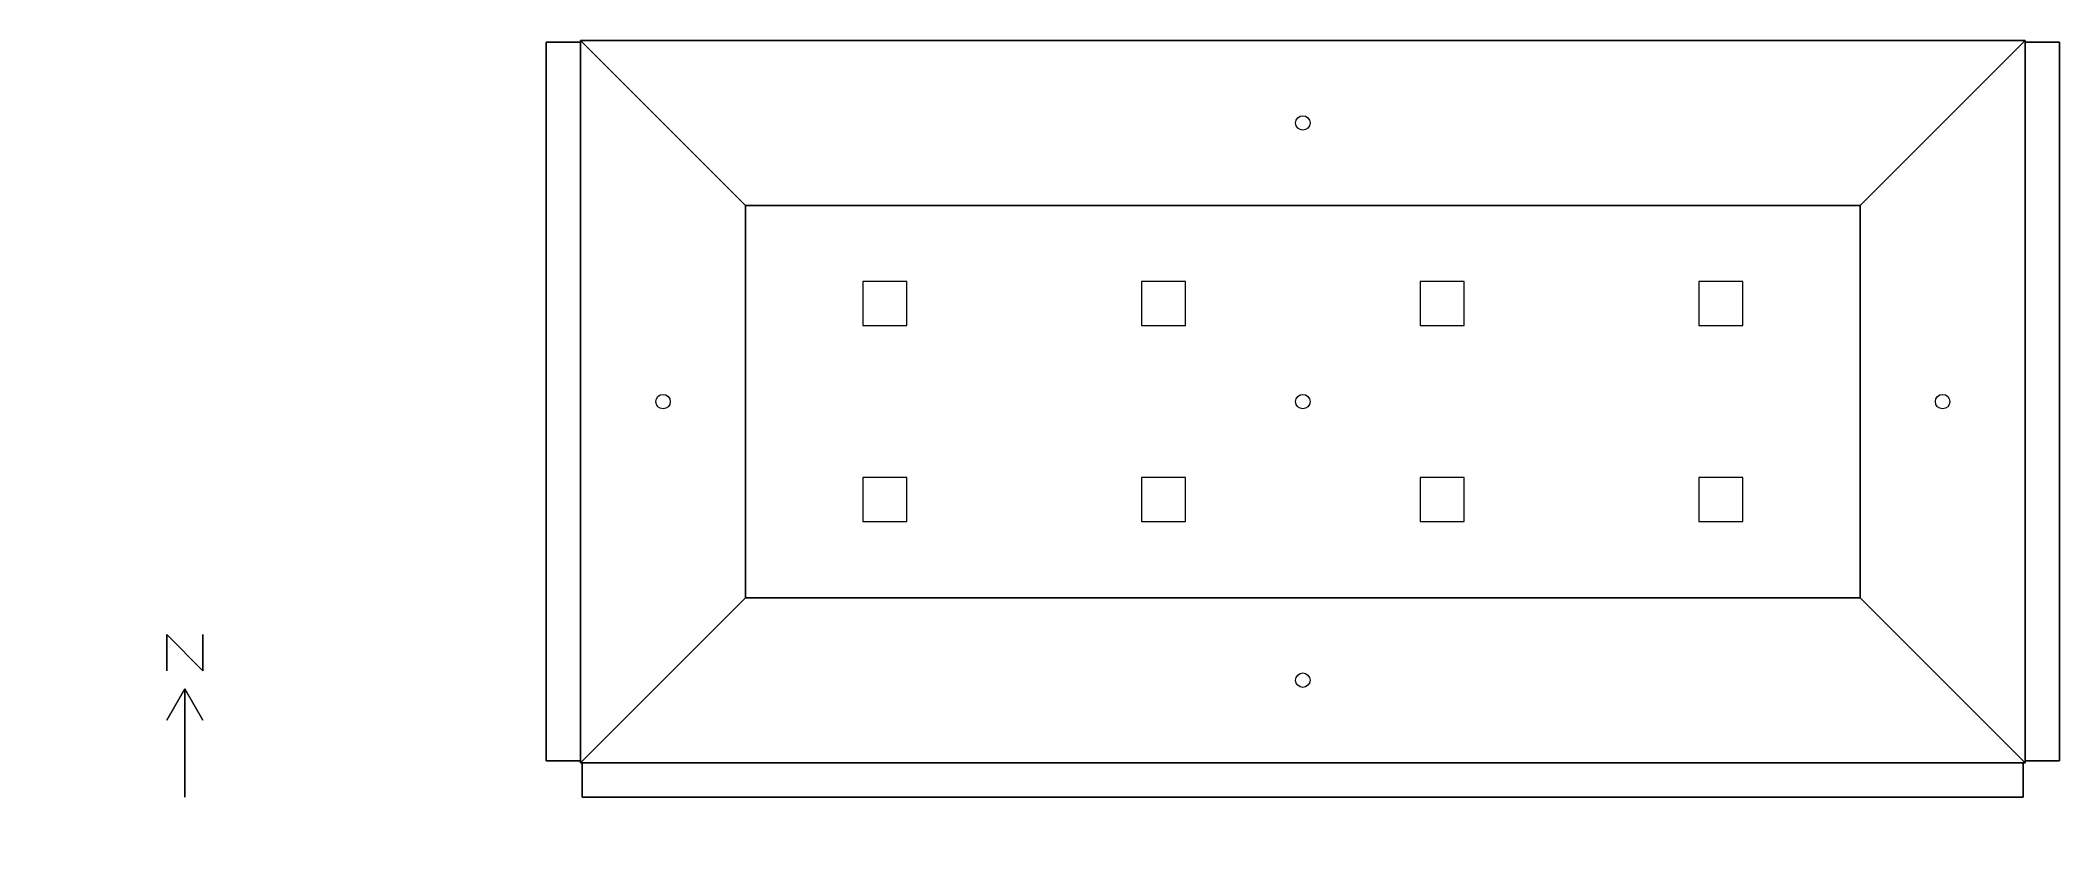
# Model space of a CAD drawing. Header units: metres. Extents: x -15 to 41, y -2.1 to 20.
import ezdxf

# ---------------------------------------------------------------- set-up
doc = ezdxf.new("R2010")
doc.units = ezdxf.units.M

msp = doc.modelspace()

# ---------------------------------------------------------------- linework, layer by layer
at = {"layer": '1', "color": 3}
for points in [[(-11.4548, 3.5476, 0.1), (-11.4548, 3.5476), (-11.4548, 2.5476), (-11.4548, 2.5476, 0.1)], [(-11.4548, 3.5476, 0.1), (-11.4548, 3.5476), (-10.4548, 2.5476), (-10.4548, 2.5476, 0.1)], [(-10.4548, 3.5476, 0.1), (-10.4548, 3.5476), (-10.4548, 2.5476), (-10.4548, 2.5476, 0.1)], [(-10.9548, 2.0476, 0.1), (-10.9548, 2.0476), (-11.4548, 1.1816), (-11.4548, 1.1816, 0.1)], [(-10.9548, 2.0476, 0.1), (-10.9548, 2.0476), (-10.9548, -0.9524), (-10.9548, -0.9524, 0.1)], [(-10.9548, 2.0476, 0.1), (-10.9548, 2.0476), (-10.4548, 1.1816), (-10.4548, 1.1816, 0.1)]]:
    msp.add_3dface(points, dxfattribs=at)
at = {"layer": 'ZN_1_FLR_1_SEC_1', "color": 10}
msp.add_circle((20, 2.285, 0.762), 0.2, dxfattribs=at)
msp.add_circle((20, 2.285, 0.762), 0.2, dxfattribs=at)
at = {"layer": 'ZN_1_FLR_1_SEC_1', "color": 43}
for points in [[(4.57, 4.57, 3.8), (4.57, 4.57), (0, 0), (0, 0, 3.8)], [(35.43, 4.57, 3.8), (35.43, 4.57), (4.57, 4.57), (4.57, 4.57, 3.8)], [(40, 0, 3.8), (40, 0), (35.43, 4.57), (35.43, 4.57, 3.8)], [(0, 0, 3.8), (0, 0), (40, 0), (40, 0, 3.8)]]:
    msp.add_3dface(points, dxfattribs=at)
at = {"layer": 'ZN_1_FLR_1_SEC_1', "color": 8}
msp.add_3dface([(4.57, 4.57), (35.43, 4.57), (40, 0), (0, 0)], dxfattribs=at)
at = {"layer": 'ZN_1_FLR_1_SEC_1', "color": 15}
msp.add_3dface([(0, 0, 3.8), (40, 0, 3.8), (35.43, 4.57, 3.8), (4.57, 4.57, 3.8)], dxfattribs=at)
at = {"layer": 'ZN_1_FLR_1_SEC_1', "color": 143}
msp.add_3dface([(0.05, 0, 2.6238), (0.05, 0, 1.1), (39.95, 0, 1.1), (39.95, 0, 2.6238)], dxfattribs=at)
at = {"layer": 'ZN_1_FLR_1_SEC_1', "color": 13}
for points in [[(0.05, -0.9524, 3.0048), (0.05, 0, 3.0048), (39.95, 0, 3.0048), (39.95, -0.9524, 3.0048)], [(39.95, -0.9524, 3.0048), (39.95, 0, 3.0048), (0.05, 0, 3.0048), (0.05, -0.9524, 3.0048)]]:
    msp.add_3dface(points, dxfattribs=at)
at = {"layer": 'ZN_1_FLR_1_SEC_2', "color": 10}
msp.add_circle((37.715, 10, 0.762), 0.2, dxfattribs=at)
msp.add_circle((37.715, 10, 0.762), 0.2, dxfattribs=at)
at = {"layer": 'ZN_1_FLR_1_SEC_2', "color": 43}
for points in [[(40, 20, 3.8), (40, 20), (35.43, 15.43), (35.43, 15.43, 3.8)], [(40, 0, 3.8), (40, 0), (40, 20), (40, 20, 3.8)], [(35.43, 15.43, 3.8), (35.43, 15.43), (35.43, 4.57), (35.43, 4.57, 3.8)], [(35.43, 4.57, 3.8), (35.43, 4.57), (40, 0), (40, 0, 3.8)]]:
    msp.add_3dface(points, dxfattribs=at)
at = {"layer": 'ZN_1_FLR_1_SEC_2', "color": 8}
msp.add_3dface([(35.43, 4.57), (35.43, 15.43), (40, 20), (40, 0)], dxfattribs=at)
at = {"layer": 'ZN_1_FLR_1_SEC_2', "color": 15}
msp.add_3dface([(40, 0, 3.8), (40, 20, 3.8), (35.43, 15.43, 3.8), (35.43, 4.57, 3.8)], dxfattribs=at)
at = {"layer": 'ZN_1_FLR_1_SEC_2', "color": 143}
msp.add_3dface([(40, 0.05, 2.6276), (40, 0.05, 1.1), (40, 19.95, 1.1), (40, 19.95, 2.6276)], dxfattribs=at)
at = {"layer": 'ZN_1_FLR_1_SEC_2', "color": 13}
for points in [[(40.9548, 0.05, 3.0095), (40, 0.05, 3.0095), (40, 19.95, 3.0095), (40.9548, 19.95, 3.0095)], [(40.9548, 19.95, 3.0095), (40, 19.95, 3.0095), (40, 0.05, 3.0095), (40.9548, 0.05, 3.0095)]]:
    msp.add_3dface(points, dxfattribs=at)
at = {"layer": 'ZN_1_FLR_1_SEC_3', "color": 10}
msp.add_circle((20, 17.715, 0.762), 0.2, dxfattribs=at)
msp.add_circle((20, 17.715, 0.762), 0.2, dxfattribs=at)
at = {"layer": 'ZN_1_FLR_1_SEC_3', "color": 43}
for points in [[(40, 20, 3.8), (40, 20), (0, 20), (0, 20, 3.8)], [(0, 20, 3.8), (0, 20), (4.57, 15.43), (4.57, 15.43, 3.8)], [(35.43, 15.43, 3.8), (35.43, 15.43), (40, 20), (40, 20, 3.8)], [(4.57, 15.43, 3.8), (4.57, 15.43), (35.43, 15.43), (35.43, 15.43, 3.8)]]:
    msp.add_3dface(points, dxfattribs=at)
at = {"layer": 'ZN_1_FLR_1_SEC_3', "color": 8}
msp.add_3dface([(0, 20), (40, 20), (35.43, 15.43), (4.57, 15.43)], dxfattribs=at)
at = {"layer": 'ZN_1_FLR_1_SEC_3', "color": 15}
msp.add_3dface([(4.57, 15.43, 3.8), (35.43, 15.43, 3.8), (40, 20, 3.8), (0, 20, 3.8)], dxfattribs=at)
at = {"layer": 'ZN_1_FLR_1_SEC_3', "color": 143}
msp.add_3dface([(39.95, 20, 2.6238), (39.95, 20, 1.1), (0.05, 20, 1.1), (0.05, 20, 2.6238)], dxfattribs=at)
at = {"layer": 'ZN_1_FLR_1_SEC_4', "color": 10}
msp.add_circle((2.285, 10, 0.762), 0.2, dxfattribs=at)
msp.add_circle((2.285, 10, 0.762), 0.2, dxfattribs=at)
at = {"layer": 'ZN_1_FLR_1_SEC_4', "color": 13}
for points in [[(-0.9548, 19.95, 3.0095), (0, 19.95, 3.0095), (0, 0.05, 3.0095), (-0.9548, 0.05, 3.0095)], [(-0.9548, 0.05, 3.0095), (0, 0.05, 3.0095), (0, 19.95, 3.0095), (-0.9548, 19.95, 3.0095)]]:
    msp.add_3dface(points, dxfattribs=at)
at = {"layer": 'ZN_1_FLR_1_SEC_4', "color": 43}
for points in [[(4.57, 15.43, 3.8), (4.57, 15.43), (0, 20), (0, 20, 3.8)], [(0, 20, 3.8), (0, 20), (0, 0), (0, 0, 3.8)], [(4.57, 4.57, 3.8), (4.57, 4.57), (4.57, 15.43), (4.57, 15.43, 3.8)], [(0, 0, 3.8), (0, 0), (4.57, 4.57), (4.57, 4.57, 3.8)]]:
    msp.add_3dface(points, dxfattribs=at)
at = {"layer": 'ZN_1_FLR_1_SEC_4', "color": 8}
msp.add_3dface([(0, 20), (4.57, 15.43), (4.57, 4.57), (0, 0)], dxfattribs=at)
at = {"layer": 'ZN_1_FLR_1_SEC_4', "color": 15}
msp.add_3dface([(0, 0, 3.8), (4.57, 4.57, 3.8), (4.57, 15.43, 3.8), (0, 20, 3.8)], dxfattribs=at)
at = {"layer": 'ZN_1_FLR_1_SEC_4', "color": 143}
msp.add_3dface([(0, 19.95, 2.6276), (0, 19.95, 1.1), (0, 0.05, 1.1), (0, 0.05, 2.6276)], dxfattribs=at)
at = {"layer": 'ZN_1_FLR_1_SEC_5', "color": 10}
msp.add_circle((20, 10, 0.762), 0.2, dxfattribs=at)
msp.add_circle((20, 10, 0.762), 0.2, dxfattribs=at)
at = {"layer": 'ZN_1_FLR_1_SEC_5', "color": 43}
for points in [[(35.43, 15.43, 3.8), (35.43, 15.43), (4.57, 15.43), (4.57, 15.43, 3.8)], [(4.57, 15.43, 3.8), (4.57, 15.43), (4.57, 4.57), (4.57, 4.57, 3.8)], [(35.43, 4.57, 3.8), (35.43, 4.57), (35.43, 15.43), (35.43, 15.43, 3.8)], [(4.57, 4.57, 3.8), (4.57, 4.57), (35.43, 4.57), (35.43, 4.57, 3.8)]]:
    msp.add_3dface(points, dxfattribs=at)
at = {"layer": 'ZN_1_FLR_1_SEC_5', "color": 8}
msp.add_3dface([(4.57, 15.43), (35.43, 15.43), (35.43, 4.57), (4.57, 4.57)], dxfattribs=at)
at = {"layer": 'ZN_1_FLR_1_SEC_5', "color": 15}
msp.add_3dface([(4.57, 4.57, 3.8), (35.43, 4.57, 3.8), (35.43, 15.43, 3.8), (4.57, 15.43, 3.8)], dxfattribs=at)
at = {"layer": 'ZN_1_FLR_1_SEC_5', "color": 143}
for points in [[(7.8179, 12.1054, 3.8), (9.0371, 12.1054, 3.8), (9.0371, 13.3246, 3.8), (7.8179, 13.3246, 3.8)], [(15.5329, 12.1054, 3.8), (16.7521, 12.1054, 3.8), (16.7521, 13.3246, 3.8), (15.5329, 13.3246, 3.8)], [(23.2479, 12.1054, 3.8), (24.4671, 12.1054, 3.8), (24.4671, 13.3246, 3.8), (23.2479, 13.3246, 3.8)], [(30.9629, 12.1054, 3.8), (32.1821, 12.1054, 3.8), (32.1821, 13.3246, 3.8), (30.9629, 13.3246, 3.8)], [(7.8179, 6.6754, 3.8), (9.0371, 6.6754, 3.8), (9.0371, 7.8946, 3.8), (7.8179, 7.8946, 3.8)], [(15.5329, 6.6754, 3.8), (16.7521, 6.6754, 3.8), (16.7521, 7.8946, 3.8), (15.5329, 7.8946, 3.8)], [(23.2479, 6.6754, 3.8), (24.4671, 6.6754, 3.8), (24.4671, 7.8946, 3.8), (23.2479, 7.8946, 3.8)], [(30.9629, 6.6754, 3.8), (32.1821, 6.6754, 3.8), (32.1821, 7.8946, 3.8), (30.9629, 7.8946, 3.8)]]:
    msp.add_3dface(points, dxfattribs=at)

doc.saveas('drawing.dxf')
